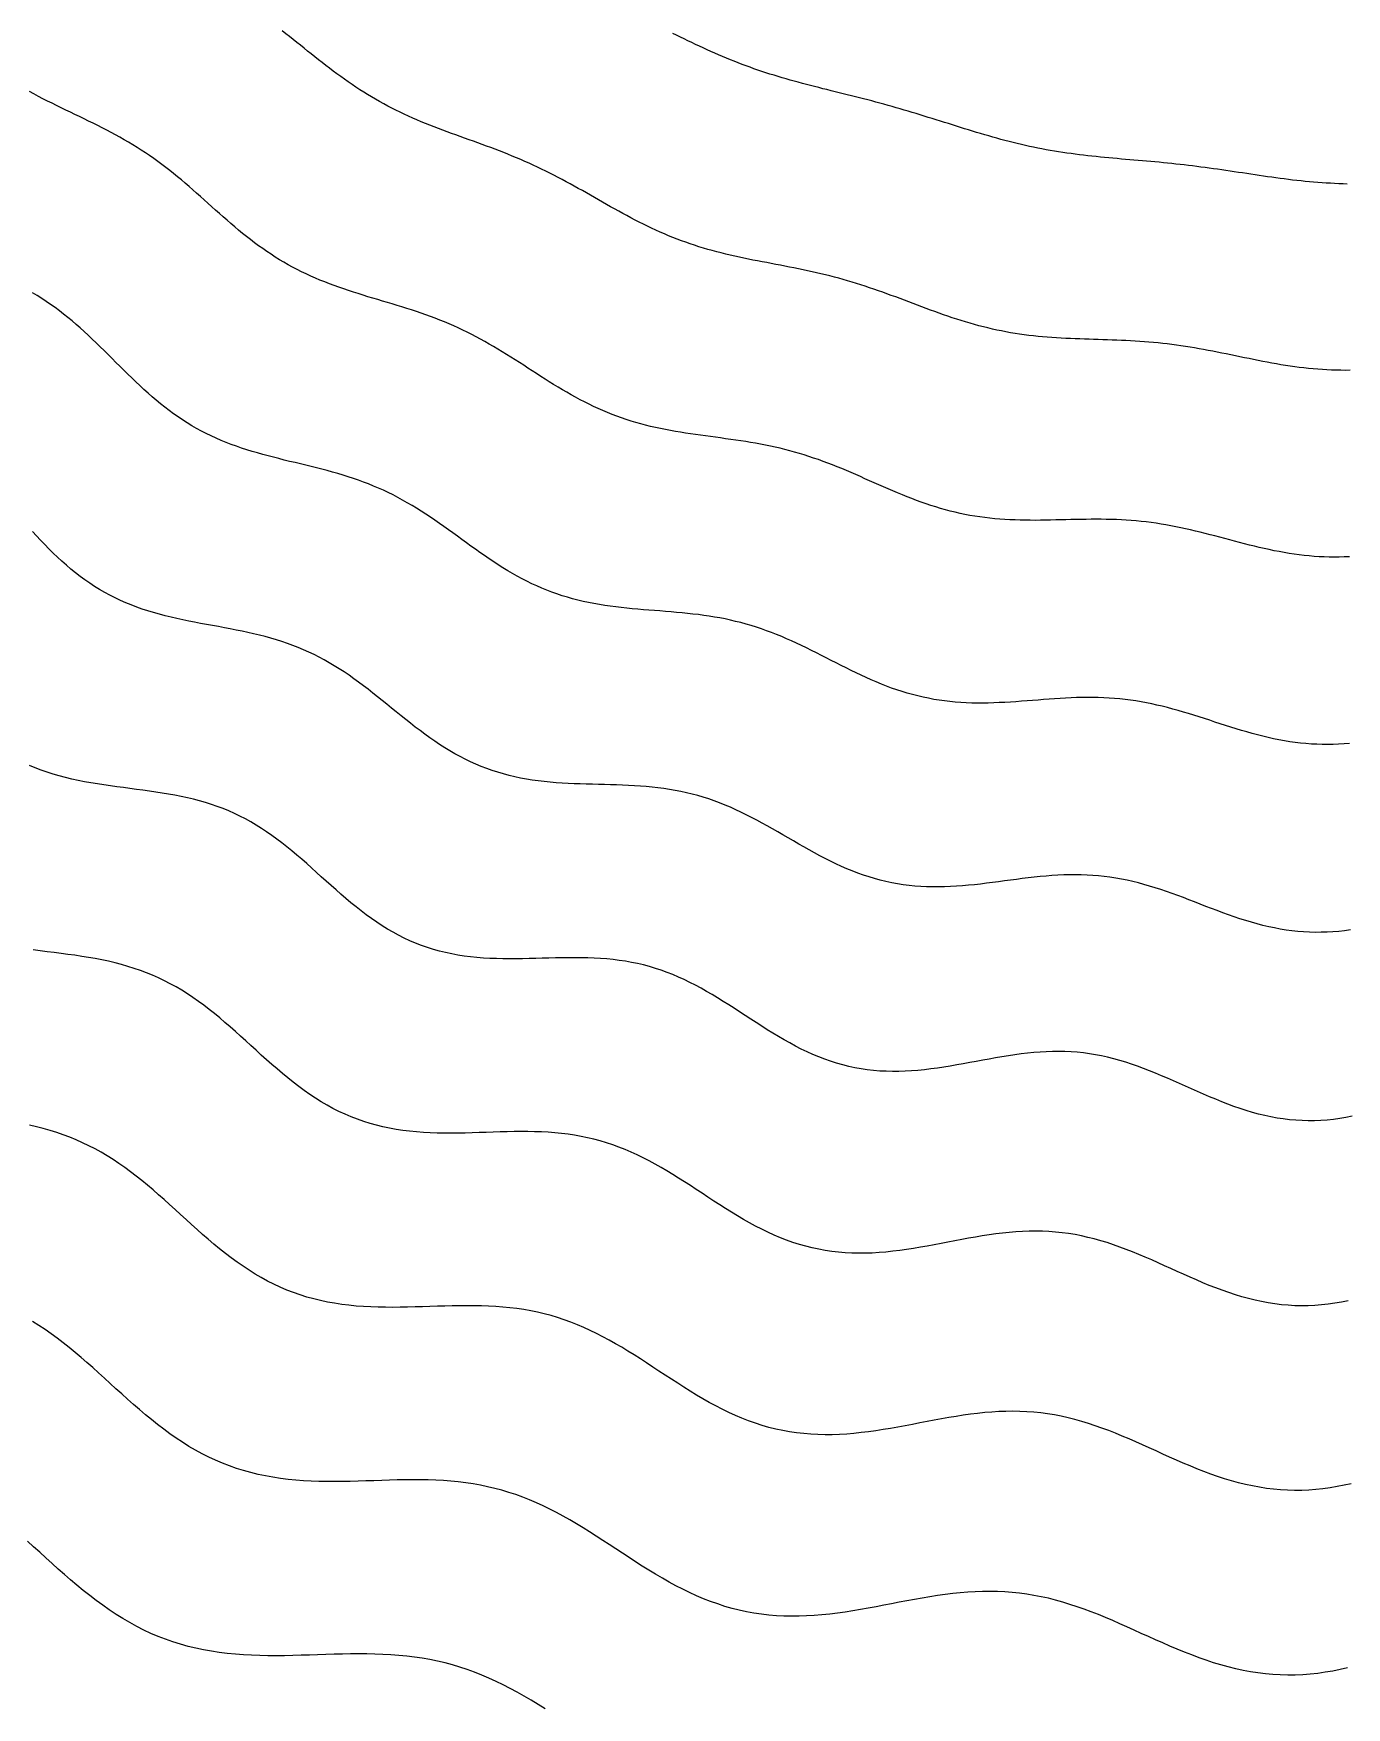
# Model space of a CAD drawing. Header units: millimetres. Extents: x -14.2 to 14.2, y -14.2 to 14.2.
# Drawn here: x -2.413 to -0.119, y -6.036 to -3.11 of the extents above; entities that cross this region are included whole.
import ezdxf

# ---------------------------------------------------------------- set-up
doc = ezdxf.new("R2010")
doc.units = ezdxf.units.MM
doc.layers.add('DOKU', color=8, linetype='Continuous')
doc.layers.add('KESIM', color=1, linetype='Continuous')

msp = doc.modelspace()

# ---------------------------------------------------------------- linework, layer by layer
at = {"layer": 'DOKU'}
for points in [[(-0.113, -3.699), (-0.1211, -3.6991), (-0.1292, -3.699), (-0.1372, -3.6989), (-0.1453, -3.6986), (-0.1534, -3.6982), (-0.1614, -3.6978), (-0.1695, -3.6972), (-0.1776, -3.6965), (-0.1856, -3.6957), (-0.1936, -3.6949), (-0.2017, -3.6939), (-0.2097, -3.6928), (-0.2177, -3.6917), (-0.2257, -3.6905), (-0.2337, -3.6892), (-0.2417, -3.6878), (-0.2497, -3.6864), (-0.2577, -3.6849), (-0.2656, -3.6834), (-0.2736, -3.6818), (-0.2816, -3.6802), (-0.2895, -3.6786), (-0.2975, -3.677), (-0.3054, -3.6753), (-0.3133, -3.6737), (-0.3213, -3.6721), (-0.3292, -3.6704), (-0.3371, -3.6688), (-0.345, -3.6672), (-0.353, -3.6657), (-0.3609, -3.6642), (-0.3688, -3.6627), (-0.3767, -3.6613), (-0.3847, -3.6599), (-0.3926, -3.6586), (-0.4005, -3.6574), (-0.4085, -3.6562), (-0.4164, -3.6551), (-0.4244, -3.654), (-0.4324, -3.653), (-0.4403, -3.6521), (-0.4483, -3.6513), (-0.4563, -3.6505), (-0.4643, -3.6498), (-0.4723, -3.6492), (-0.4803, -3.6486), (-0.4884, -3.6481), (-0.4964, -3.6476), (-0.5045, -3.6472), (-0.5125, -3.6468), (-0.5206, -3.6465), (-0.5287, -3.6461), (-0.5367, -3.6459), (-0.5448, -3.6456), (-0.5529, -3.6453), (-0.561, -3.6451), (-0.5691, -3.6448), (-0.5772, -3.6446), (-0.5854, -3.6443), (-0.5935, -3.644), (-0.6016, -3.6436), (-0.6097, -3.6433), (-0.6178, -3.6428), (-0.6259, -3.6423), (-0.634, -3.6418), (-0.642, -3.6412), (-0.6501, -3.6405), (-0.6582, -3.6397), (-0.6662, -3.6389), (-0.6743, -3.638), (-0.6823, -3.6369), (-0.6903, -3.6358), (-0.6983, -3.6346), (-0.7062, -3.6333), (-0.7142, -3.6319), (-0.7221, -3.6303), (-0.73, -3.6287), (-0.7379, -3.627), (-0.7458, -3.6251), (-0.7536, -3.6232), (-0.7615, -3.6212), (-0.7693, -3.6191), (-0.777, -3.6169), (-0.7848, -3.6146), (-0.7925, -3.6122), (-0.8003, -3.6097), (-0.808, -3.6072), (-0.8156, -3.6046), (-0.8233, -3.6019), (-0.831, -3.5992), (-0.8386, -3.5965), (-0.8462, -3.5937), (-0.8538, -3.5909), (-0.8614, -3.588), (-0.869, -3.5852), (-0.8766, -3.5823), (-0.8842, -3.5795), (-0.8917, -3.5766), (-0.8993, -3.5737), (-0.9069, -3.5709), (-0.9145, -3.5681), (-0.9221, -3.5653), (-0.9296, -3.5626), (-0.9372, -3.5599), (-0.9449, -3.5573), (-0.9525, -3.5547), (-0.9601, -3.5521), (-0.9678, -3.5497), (-0.9754, -3.5473), (-0.9831, -3.5449), (-0.9908, -3.5426), (-0.9985, -3.5404), (-1.0062, -3.5383), (-1.014, -3.5362), (-1.0218, -3.5342), (-1.0296, -3.5322), (-1.0374, -3.5304), (-1.0452, -3.5285), (-1.053, -3.5268), (-1.0609, -3.525), (-1.0688, -3.5234), (-1.0767, -3.5217), (-1.0846, -3.5201), (-1.0925, -3.5186), (-1.1005, -3.517), (-1.1084, -3.5155), (-1.1164, -3.514), (-1.1243, -3.5124), (-1.1323, -3.5109), (-1.1403, -3.5094), (-1.1482, -3.5079), (-1.1562, -3.5063), (-1.1642, -3.5047), (-1.1721, -3.503), (-1.18, -3.5013), (-1.188, -3.4996), (-1.1959, -3.4978), (-1.2037, -3.4959), (-1.2116, -3.494), (-1.2195, -3.492), (-1.2273, -3.4899), (-1.2351, -3.4877), (-1.2428, -3.4854), (-1.2506, -3.4831), (-1.2582, -3.4806), (-1.2659, -3.4781), (-1.2735, -3.4754), (-1.2811, -3.4727), (-1.2887, -3.4698), (-1.2962, -3.4669), (-1.3037, -3.4639), (-1.3111, -3.4607), (-1.3186, -3.4575), (-1.3259, -3.4542), (-1.3333, -3.4508), (-1.3406, -3.4473), (-1.3478, -3.4437), (-1.3551, -3.4401), (-1.3623, -3.4364), (-1.3695, -3.4326), (-1.3766, -3.4288), (-1.3838, -3.4249), (-1.3909, -3.421), (-1.398, -3.4171), (-1.405, -3.4131), (-1.4121, -3.4091), (-1.4192, -3.4051), (-1.4262, -3.4011), (-1.4332, -3.3971), (-1.4403, -3.3931), (-1.4473, -3.3891), (-1.4543, -3.3851), (-1.4614, -3.3811), (-1.4684, -3.3772), (-1.4755, -3.3733), (-1.4826, -3.3695), (-1.4897, -3.3657), (-1.4968, -3.3619), (-1.504, -3.3582), (-1.5111, -3.3546), (-1.5183, -3.351), (-1.5255, -3.3475), (-1.5328, -3.344), (-1.5401, -3.3406), (-1.5474, -3.3373), (-1.5547, -3.334), (-1.5621, -3.3308), (-1.5694, -3.3277), (-1.5769, -3.3246), (-1.5843, -3.3216), (-1.5918, -3.3186), (-1.5993, -3.3157), (-1.6068, -3.3128), (-1.6144, -3.3099), (-1.6219, -3.3071), (-1.6295, -3.3043), (-1.6371, -3.3016), (-1.6447, -3.2988), (-1.6523, -3.2961), (-1.66, -3.2933), (-1.6676, -3.2906), (-1.6752, -3.2878), (-1.6828, -3.285), (-1.6905, -3.2822), (-1.6981, -3.2794), (-1.7057, -3.2765), (-1.7132, -3.2736), (-1.7208, -3.2707), (-1.7283, -3.2677), (-1.7358, -3.2646), (-1.7433, -3.2614), (-1.7507, -3.2582), (-1.7581, -3.2549), (-1.7655, -3.2516), (-1.7728, -3.2481), (-1.78, -3.2446), (-1.7872, -3.2409), (-1.7944, -3.2372), (-1.8015, -3.2334), (-1.8086, -3.2295), (-1.8156, -3.2255), (-1.8226, -3.2214), (-1.8295, -3.2173), (-1.8364, -3.213), (-1.8432, -3.2087), (-1.85, -3.2042), (-1.8567, -3.1997), (-1.8633, -3.1951), (-1.87, -3.1905), (-1.8766, -3.1858), (-1.8831, -3.181), (-1.8896, -3.1761), (-1.8961, -3.1712), (-1.9025, -3.1663), (-1.9089, -3.1613), (-1.9153, -3.1563), (-1.9217, -3.1513), (-1.928, -3.1462), (-1.9344, -3.1412), (-1.9407, -3.1361), (-1.947, -3.131), (-1.9533, -3.126), (-1.9596, -3.1209), (-1.966, -3.1159), (-1.9723, -3.1109), (-1.9787, -3.1059)], [(-0.1178, -3.3735), (-0.1252, -3.3733), (-0.1325, -3.373), (-0.1399, -3.3727), (-0.1472, -3.3723), (-0.1546, -3.3719), (-0.1619, -3.3714), (-0.1693, -3.3708), (-0.1766, -3.3702), (-0.184, -3.3696), (-0.1913, -3.3689), (-0.1986, -3.3681), (-0.206, -3.3673), (-0.2133, -3.3665), (-0.2206, -3.3656), (-0.2279, -3.3647), (-0.2352, -3.3637), (-0.2425, -3.3627), (-0.2498, -3.3617), (-0.2571, -3.3607), (-0.2644, -3.3596), (-0.2717, -3.3585), (-0.279, -3.3575), (-0.2863, -3.3564), (-0.2935, -3.3553), (-0.3008, -3.3542), (-0.3081, -3.3531), (-0.3154, -3.352), (-0.3227, -3.3509), (-0.3299, -3.3498), (-0.3372, -3.3488), (-0.3445, -3.3477), (-0.3518, -3.3467), (-0.359, -3.3457), (-0.3663, -3.3447), (-0.3736, -3.3438), (-0.3809, -3.3428), (-0.3882, -3.3419), (-0.3954, -3.3411), (-0.4027, -3.3402), (-0.41, -3.3394), (-0.4173, -3.3386), (-0.4246, -3.3378), (-0.4319, -3.3371), (-0.4392, -3.3364), (-0.4466, -3.3356), (-0.4539, -3.335), (-0.4612, -3.3343), (-0.4685, -3.3336), (-0.4758, -3.333), (-0.4832, -3.3323), (-0.4905, -3.3317), (-0.4978, -3.3311), (-0.5052, -3.3305), (-0.5125, -3.3298), (-0.5198, -3.3292), (-0.5272, -3.3285), (-0.5345, -3.3278), (-0.5419, -3.3271), (-0.5492, -3.3264), (-0.5565, -3.3257), (-0.5639, -3.3249), (-0.5712, -3.3241), (-0.5785, -3.3232), (-0.5858, -3.3224), (-0.5931, -3.3214), (-0.6004, -3.3204), (-0.6077, -3.3194), (-0.615, -3.3183), (-0.6223, -3.3172), (-0.6296, -3.316), (-0.6368, -3.3148), (-0.6441, -3.3135), (-0.6513, -3.3122), (-0.6585, -3.3107), (-0.6658, -3.3093), (-0.673, -3.3078), (-0.6802, -3.3062), (-0.6873, -3.3045), (-0.6945, -3.3029), (-0.7017, -3.3011), (-0.7088, -3.2993), (-0.716, -3.2975), (-0.7231, -3.2956), (-0.7302, -3.2936), (-0.7373, -3.2917), (-0.7444, -3.2896), (-0.7514, -3.2876), (-0.7585, -3.2855), (-0.7656, -3.2834), (-0.7726, -3.2812), (-0.7797, -3.2791), (-0.7867, -3.2769), (-0.7937, -3.2747), (-0.8008, -3.2725), (-0.8078, -3.2703), (-0.8148, -3.268), (-0.8218, -3.2658), (-0.8288, -3.2636), (-0.8359, -3.2614), (-0.8429, -3.2592), (-0.8499, -3.257), (-0.8569, -3.2548), (-0.8639, -3.2526), (-0.871, -3.2505), (-0.878, -3.2484), (-0.885, -3.2462), (-0.8921, -3.2442), (-0.8991, -3.2421), (-0.9062, -3.2401), (-0.9132, -3.2381), (-0.9203, -3.2361), (-0.9274, -3.2341), (-0.9345, -3.2322), (-0.9415, -3.2303), (-0.9486, -3.2284), (-0.9558, -3.2266), (-0.9629, -3.2247), (-0.97, -3.2229), (-0.9771, -3.2211), (-0.9842, -3.2193), (-0.9914, -3.2175), (-0.9985, -3.2157), (-1.0057, -3.214), (-1.0128, -3.2122), (-1.0199, -3.2104), (-1.0271, -3.2086), (-1.0342, -3.2069), (-1.0414, -3.2051), (-1.0485, -3.2032), (-1.0557, -3.2014), (-1.0628, -3.1996), (-1.0699, -3.1977), (-1.077, -3.1958), (-1.0842, -3.1938), (-1.0913, -3.1918), (-1.0983, -3.1898), (-1.1054, -3.1877), (-1.1125, -3.1856), (-1.1195, -3.1835), (-1.1266, -3.1813), (-1.1336, -3.179), (-1.1406, -3.1767), (-1.1475, -3.1744), (-1.1545, -3.172), (-1.1614, -3.1695), (-1.1684, -3.167), (-1.1753, -3.1644), (-1.1821, -3.1618), (-1.189, -3.1591), (-1.1958, -3.1563), (-1.2026, -3.1535), (-1.2094, -3.1507), (-1.2162, -3.1478), (-1.223, -3.1449), (-1.2297, -3.1419), (-1.2364, -3.1389), (-1.2431, -3.1358), (-1.2498, -3.1327), (-1.2565, -3.1296), (-1.2631, -3.1264), (-1.2698, -3.1232), (-1.2764, -3.12), (-1.283, -3.1167), (-1.2896, -3.1135), (-1.2962, -3.1102)], [(-0.1142, -4.0249), (-0.123, -4.0252), (-0.1318, -4.0254), (-0.1406, -4.0255), (-0.1494, -4.0254), (-0.1581, -4.0251), (-0.1669, -4.0247), (-0.1757, -4.0241), (-0.1845, -4.0234), (-0.1932, -4.0225), (-0.202, -4.0214), (-0.2107, -4.0203), (-0.2194, -4.0189), (-0.2281, -4.0175), (-0.2368, -4.0159), (-0.2455, -4.0142), (-0.2542, -4.0124), (-0.2629, -4.0105), (-0.2715, -4.0085), (-0.2802, -4.0065), (-0.2888, -4.0043), (-0.2974, -4.0021), (-0.306, -3.9999), (-0.3146, -3.9976), (-0.3232, -3.9954), (-0.3318, -3.9931), (-0.3404, -3.9908), (-0.349, -3.9885), (-0.3575, -3.9863), (-0.3661, -3.9841), (-0.3747, -3.982), (-0.3832, -3.9799), (-0.3918, -3.9779), (-0.4004, -3.9759), (-0.4089, -3.9741), (-0.4175, -3.9723), (-0.4261, -3.9707), (-0.4347, -3.9691), (-0.4433, -3.9677), (-0.4519, -3.9664), (-0.4605, -3.9652), (-0.4692, -3.9641), (-0.4778, -3.9631), (-0.4865, -3.9623), (-0.4952, -3.9616), (-0.5039, -3.961), (-0.5126, -3.9604), (-0.5213, -3.96), (-0.5301, -3.9597), (-0.5389, -3.9595), (-0.5477, -3.9594), (-0.5565, -3.9594), (-0.5653, -3.9594), (-0.5741, -3.9595), (-0.5829, -3.9596), (-0.5918, -3.9598), (-0.6007, -3.96), (-0.6095, -3.9602), (-0.6184, -3.9604), (-0.6273, -3.9606), (-0.6362, -3.9608), (-0.6451, -3.961), (-0.654, -3.9611), (-0.6629, -3.9612), (-0.6718, -3.9611), (-0.6806, -3.9611), (-0.6895, -3.9609), (-0.6984, -3.9606), (-0.7072, -3.9602), (-0.716, -3.9597), (-0.7248, -3.9591), (-0.7336, -3.9584), (-0.7424, -3.9575), (-0.7512, -3.9565), (-0.7599, -3.9553), (-0.7686, -3.9539), (-0.7772, -3.9525), (-0.7859, -3.9508), (-0.7945, -3.949), (-0.803, -3.9471), (-0.8116, -3.945), (-0.8201, -3.9427), (-0.8286, -3.9403), (-0.837, -3.9378), (-0.8454, -3.9351), (-0.8538, -3.9323), (-0.8621, -3.9294), (-0.8705, -3.9264), (-0.8787, -3.9232), (-0.887, -3.92), (-0.8952, -3.9167), (-0.9035, -3.9133), (-0.9116, -3.9098), (-0.9198, -3.9063), (-0.928, -3.9028), (-0.9361, -3.8992), (-0.9442, -3.8956), (-0.9524, -3.892), (-0.9605, -3.8884), (-0.9686, -3.8848), (-0.9767, -3.8813), (-0.9848, -3.8778), (-0.993, -3.8743), (-1.0011, -3.8709), (-1.0092, -3.8676), (-1.0174, -3.8644), (-1.0256, -3.8612), (-1.0338, -3.8581), (-1.042, -3.8551), (-1.0503, -3.8523), (-1.0585, -3.8495), (-1.0668, -3.8469), (-1.0752, -3.8443), (-1.0835, -3.8419), (-1.0919, -3.8396), (-1.1004, -3.8374), (-1.1088, -3.8353), (-1.1173, -3.8334), (-1.1259, -3.8315), (-1.1344, -3.8297), (-1.143, -3.8281), (-1.1516, -3.8265), (-1.1603, -3.825), (-1.169, -3.8236), (-1.1777, -3.8222), (-1.1864, -3.8209), (-1.1952, -3.8197), (-1.204, -3.8185), (-1.2127, -3.8173), (-1.2215, -3.8161), (-1.2303, -3.8149), (-1.2392, -3.8137), (-1.248, -3.8125), (-1.2568, -3.8113), (-1.2656, -3.81), (-1.2744, -3.8087), (-1.2831, -3.8073), (-1.2919, -3.8058), (-1.3006, -3.8043), (-1.3093, -3.8026), (-1.318, -3.8008), (-1.3267, -3.799), (-1.3353, -3.797), (-1.3438, -3.7949), (-1.3524, -3.7926), (-1.3608, -3.7902), (-1.3693, -3.7877), (-1.3776, -3.785), (-1.386, -3.7822), (-1.3942, -3.7792), (-1.4025, -3.7761), (-1.4106, -3.7729), (-1.4187, -3.7695), (-1.4268, -3.7659), (-1.4348, -3.7622), (-1.4427, -3.7584), (-1.4506, -3.7544), (-1.4584, -3.7504), (-1.4662, -3.7462), (-1.474, -3.7419), (-1.4817, -3.7375), (-1.4893, -3.733), (-1.4969, -3.7284), (-1.5045, -3.7238), (-1.5121, -3.7191), (-1.5196, -3.7143), (-1.5271, -3.7096), (-1.5346, -3.7048), (-1.542, -3.6999), (-1.5495, -3.6951), (-1.5569, -3.6903), (-1.5644, -3.6855), (-1.5719, -3.6807), (-1.5793, -3.676), (-1.5868, -3.6713), (-1.5943, -3.6667), (-1.6018, -3.6621), (-1.6094, -3.6576), (-1.617, -3.6532), (-1.6246, -3.6489), (-1.6323, -3.6447), (-1.6399, -3.6406), (-1.6477, -3.6365), (-1.6555, -3.6326), (-1.6633, -3.6288), (-1.6712, -3.6251), (-1.6791, -3.6215), (-1.6871, -3.618), (-1.6951, -3.6146), (-1.7032, -3.6114), (-1.7114, -3.6082), (-1.7196, -3.6051), (-1.7278, -3.6021), (-1.7361, -3.5992), (-1.7444, -3.5964), (-1.7527, -3.5936), (-1.7611, -3.5909), (-1.7695, -3.5883), (-1.778, -3.5857), (-1.7865, -3.5831), (-1.795, -3.5806), (-1.8035, -3.578), (-1.812, -3.5755), (-1.8205, -3.5729), (-1.829, -3.5704), (-1.8375, -3.5678), (-1.846, -3.5651), (-1.8545, -3.5624), (-1.8629, -3.5597), (-1.8714, -3.5569), (-1.8797, -3.554), (-1.8881, -3.551), (-1.8964, -3.5479), (-1.9046, -3.5447), (-1.9128, -3.5414), (-1.9209, -3.5379), (-1.929, -3.5344), (-1.937, -3.5307), (-1.9449, -3.5269), (-1.9528, -3.5229), (-1.9606, -3.5188), (-1.9683, -3.5146), (-1.9759, -3.5102), (-1.9835, -3.5057), (-1.9909, -3.5011), (-1.9983, -3.4963), (-2.0056, -3.4915), (-2.0129, -3.4864), (-2.0201, -3.4813), (-2.0272, -3.476), (-2.0342, -3.4707), (-2.0412, -3.4652), (-2.0481, -3.4597), (-2.0549, -3.4541), (-2.0618, -3.4483), (-2.0685, -3.4426), (-2.0752, -3.4368), (-2.0819, -3.4309), (-2.0886, -3.425), (-2.0952, -3.4191), (-2.1018, -3.4132), (-2.1085, -3.4072), (-2.1151, -3.4013), (-2.1217, -3.3954), (-2.1283, -3.3895), (-2.1349, -3.3837), (-2.1416, -3.3779), (-2.1483, -3.3721), (-2.155, -3.3664), (-2.1618, -3.3608), (-2.1686, -3.3553), (-2.1754, -3.3498), (-2.1823, -3.3445), (-2.1893, -3.3392), (-2.1963, -3.334), (-2.2034, -3.3289), (-2.2105, -3.3239), (-2.2177, -3.319), (-2.225, -3.3143), (-2.2323, -3.3096), (-2.2397, -3.305), (-2.2472, -3.3005), (-2.2547, -3.2961), (-2.2623, -3.2917), (-2.27, -3.2875), (-2.2777, -3.2833), (-2.2855, -3.2792), (-2.2933, -3.2752), (-2.3012, -3.2712), (-2.3091, -3.2673), (-2.317, -3.2634), (-2.325, -3.2595), (-2.333, -3.2557), (-2.341, -3.2518), (-2.349, -3.248), (-2.357, -3.2442), (-2.365, -3.2403), (-2.373, -3.2364), (-2.381, -3.2325), (-2.3889, -3.2285), (-2.3969, -3.2244), (-2.4047, -3.2203), (-2.4126, -3.2161), (-2.4203, -3.2119)], [(-0.1139, -4.351), (-0.1235, -4.3517), (-0.133, -4.3523), (-0.1425, -4.3527), (-0.152, -4.3529), (-0.1615, -4.3528), (-0.171, -4.3526), (-0.1805, -4.3521), (-0.19, -4.3514), (-0.1995, -4.3505), (-0.2089, -4.3493), (-0.2184, -4.348), (-0.2278, -4.3465), (-0.2372, -4.3448), (-0.2466, -4.3429), (-0.256, -4.3408), (-0.2654, -4.3386), (-0.2747, -4.3362), (-0.284, -4.3337), (-0.2934, -4.331), (-0.3027, -4.3283), (-0.312, -4.3255), (-0.3212, -4.3226), (-0.3305, -4.3196), (-0.3397, -4.3167), (-0.349, -4.3136), (-0.3582, -4.3106), (-0.3674, -4.3077), (-0.3766, -4.3047), (-0.3858, -4.3018), (-0.395, -4.2989), (-0.4042, -4.2962), (-0.4134, -4.2935), (-0.4226, -4.2909), (-0.4318, -4.2885), (-0.441, -4.2861), (-0.4503, -4.284), (-0.4595, -4.2819), (-0.4687, -4.2801), (-0.478, -4.2783), (-0.4873, -4.2768), (-0.4966, -4.2754), (-0.5059, -4.2743), (-0.5152, -4.2732), (-0.5246, -4.2724), (-0.534, -4.2717), (-0.5434, -4.2712), (-0.5528, -4.2709), (-0.5622, -4.2707), (-0.5717, -4.2707), (-0.5812, -4.2708), (-0.5908, -4.271), (-0.6003, -4.2714), (-0.6099, -4.2718), (-0.6195, -4.2724), (-0.6291, -4.273), (-0.6387, -4.2737), (-0.6484, -4.2744), (-0.658, -4.2752), (-0.6677, -4.2759), (-0.6774, -4.2767), (-0.687, -4.2774), (-0.6967, -4.2781), (-0.7064, -4.2788), (-0.7161, -4.2794), (-0.7258, -4.2798), (-0.7355, -4.2802), (-0.7451, -4.2805), (-0.7548, -4.2806), (-0.7644, -4.2806), (-0.774, -4.2804), (-0.7836, -4.2801), (-0.7932, -4.2796), (-0.8027, -4.2788), (-0.8122, -4.2779), (-0.8217, -4.2768), (-0.8311, -4.2755), (-0.8405, -4.274), (-0.8498, -4.2722), (-0.8591, -4.2703), (-0.8684, -4.2681), (-0.8776, -4.2657), (-0.8867, -4.2631), (-0.8958, -4.2603), (-0.9049, -4.2573), (-0.914, -4.2542), (-0.9229, -4.2508), (-0.9319, -4.2473), (-0.9408, -4.2436), (-0.9497, -4.2398), (-0.9585, -4.2359), (-0.9673, -4.2318), (-0.976, -4.2277), (-0.9848, -4.2234), (-0.9935, -4.2191), (-1.0022, -4.2148), (-1.0108, -4.2104), (-1.0195, -4.206), (-1.0281, -4.2015), (-1.0367, -4.1971), (-1.0454, -4.1928), (-1.054, -4.1885), (-1.0627, -4.1842), (-1.0713, -4.18), (-1.08, -4.176), (-1.0887, -4.172), (-1.0974, -4.1681), (-1.1061, -4.1644), (-1.1149, -4.1608), (-1.1237, -4.1573), (-1.1325, -4.154), (-1.1414, -4.1509), (-1.1503, -4.1479), (-1.1593, -4.1451), (-1.1683, -4.1425), (-1.1774, -4.14), (-1.1865, -4.1377), (-1.1956, -4.1356), (-1.2048, -4.1336), (-1.2141, -4.1318), (-1.2234, -4.1302), (-1.2328, -4.1287), (-1.2422, -4.1273), (-1.2516, -4.126), (-1.2611, -4.1249), (-1.2706, -4.1238), (-1.2802, -4.1229), (-1.2898, -4.122), (-1.2994, -4.1211), (-1.309, -4.1204), (-1.3187, -4.1196), (-1.3284, -4.1188), (-1.338, -4.1181), (-1.3477, -4.1173), (-1.3574, -4.1165), (-1.3671, -4.1156), (-1.3767, -4.1146), (-1.3864, -4.1136), (-1.396, -4.1125), (-1.4056, -4.1112), (-1.4151, -4.1098), (-1.4246, -4.1083), (-1.4341, -4.1066), (-1.4435, -4.1048), (-1.4529, -4.1028), (-1.4622, -4.1006), (-1.4714, -4.0982), (-1.4806, -4.0956), (-1.4897, -4.0929), (-1.4987, -4.0899), (-1.5077, -4.0867), (-1.5165, -4.0833), (-1.5253, -4.0797), (-1.5341, -4.0759), (-1.5427, -4.0719), (-1.5513, -4.0677), (-1.5598, -4.0634), (-1.5682, -4.0588), (-1.5766, -4.0541), (-1.5848, -4.0492), (-1.5931, -4.0442), (-1.6012, -4.0391), (-1.6093, -4.0338), (-1.6174, -4.0284), (-1.6254, -4.0229), (-1.6333, -4.0174), (-1.6413, -4.0118), (-1.6491, -4.0061), (-1.657, -4.0004), (-1.6649, -3.9947), (-1.6727, -3.989), (-1.6806, -3.9833), (-1.6884, -3.9776), (-1.6963, -3.972), (-1.7041, -3.9665), (-1.712, -3.961), (-1.7199, -3.9556), (-1.7279, -3.9503), (-1.7359, -3.9451), (-1.7439, -3.9401), (-1.752, -3.9351), (-1.7602, -3.9304), (-1.7684, -3.9257), (-1.7767, -3.9212), (-1.785, -3.9169), (-1.7935, -3.9127), (-1.8019, -3.9087), (-1.8105, -3.9049), (-1.8192, -3.9012), (-1.8279, -3.8976), (-1.8367, -3.8943), (-1.8455, -3.891), (-1.8545, -3.8879), (-1.8635, -3.885), (-1.8725, -3.8821), (-1.8817, -3.8794), (-1.8908, -3.8768), (-1.9001, -3.8743), (-1.9094, -3.8718), (-1.9187, -3.8695), (-1.9281, -3.8671), (-1.9375, -3.8648), (-1.9469, -3.8626), (-1.9563, -3.8603), (-1.9658, -3.8581), (-1.9752, -3.8558), (-1.9847, -3.8534), (-1.9941, -3.8511), (-2.0035, -3.8486), (-2.0128, -3.8461), (-2.0221, -3.8435), (-2.0314, -3.8407), (-2.0406, -3.8379), (-2.0498, -3.8349), (-2.0589, -3.8317), (-2.0679, -3.8285), (-2.0768, -3.825), (-2.0856, -3.8214), (-2.0944, -3.8176), (-2.103, -3.8136), (-2.1116, -3.8094), (-2.12, -3.8051), (-2.1284, -3.8005), (-2.1366, -3.7958), (-2.1448, -3.7909), (-2.1528, -3.7857), (-2.1607, -3.7804), (-2.1685, -3.775), (-2.1762, -3.7693), (-2.1838, -3.7635), (-2.1913, -3.7576), (-2.1988, -3.7514), (-2.2061, -3.7452), (-2.2133, -3.7388), (-2.2205, -3.7324), (-2.2276, -3.7258), (-2.2347, -3.7191), (-2.2417, -3.7124), (-2.2486, -3.7056), (-2.2555, -3.6988), (-2.2624, -3.6919), (-2.2693, -3.6851), (-2.2761, -3.6782), (-2.283, -3.6713), (-2.2899, -3.6645), (-2.2967, -3.6578), (-2.3036, -3.651), (-2.3106, -3.6444), (-2.3176, -3.6378), (-2.3246, -3.6314), (-2.3317, -3.625), (-2.3388, -3.6188), (-2.3461, -3.6126), (-2.3534, -3.6066), (-2.3608, -3.6008), (-2.3682, -3.595), (-2.3758, -3.5894), (-2.3835, -3.584), (-2.3912, -3.5787), (-2.3991, -3.5736), (-2.407, -3.5686), (-2.4151, -3.5637)], [(-0.1123, -4.6769), (-0.1225, -4.6783), (-0.1328, -4.6794), (-0.143, -4.6803), (-0.1532, -4.6808), (-0.1635, -4.6811), (-0.1737, -4.6812), (-0.1839, -4.6809), (-0.1941, -4.6804), (-0.2043, -4.6795), (-0.2145, -4.6784), (-0.2247, -4.6771), (-0.2348, -4.6754), (-0.2449, -4.6735), (-0.255, -4.6713), (-0.2651, -4.6689), (-0.2752, -4.6663), (-0.2852, -4.6635), (-0.2953, -4.6605), (-0.3053, -4.6573), (-0.3152, -4.6539), (-0.3252, -4.6505), (-0.3351, -4.6469), (-0.345, -4.6432), (-0.355, -4.6395), (-0.3648, -4.6357), (-0.3747, -4.6319), (-0.3846, -4.6281), (-0.3944, -4.6243), (-0.4042, -4.6205), (-0.4141, -4.6169), (-0.4239, -4.6133), (-0.4337, -4.6098), (-0.4436, -4.6065), (-0.4534, -4.6033), (-0.4632, -4.6003), (-0.4731, -4.5974), (-0.4829, -4.5948), (-0.4928, -4.5923), (-0.5027, -4.5901), (-0.5126, -4.5881), (-0.5225, -4.5863), (-0.5325, -4.5848), (-0.5425, -4.5835), (-0.5525, -4.5824), (-0.5625, -4.5816), (-0.5726, -4.581), (-0.5827, -4.5806), (-0.5929, -4.5805), (-0.603, -4.5806), (-0.6133, -4.5809), (-0.6235, -4.5813), (-0.6338, -4.582), (-0.6441, -4.5828), (-0.6544, -4.5837), (-0.6648, -4.5848), (-0.6752, -4.586), (-0.6856, -4.5872), (-0.696, -4.5886), (-0.7065, -4.59), (-0.7169, -4.5914), (-0.7274, -4.5928), (-0.7379, -4.5941), (-0.7484, -4.5955), (-0.7589, -4.5967), (-0.7694, -4.5979), (-0.7799, -4.5989), (-0.7904, -4.5998), (-0.8009, -4.6006), (-0.8113, -4.6012), (-0.8217, -4.6016), (-0.8321, -4.6018), (-0.8425, -4.6018), (-0.8528, -4.6015), (-0.8631, -4.601), (-0.8734, -4.6003), (-0.8836, -4.5992), (-0.8937, -4.5979), (-0.9039, -4.5964), (-0.9139, -4.5945), (-0.9239, -4.5924), (-0.9338, -4.59), (-0.9437, -4.5873), (-0.9535, -4.5843), (-0.9633, -4.5811), (-0.973, -4.5776), (-0.9827, -4.5739), (-0.9922, -4.57), (-1.0018, -4.5658), (-1.0112, -4.5614), (-1.0207, -4.5569), (-1.0301, -4.5522), (-1.0394, -4.5473), (-1.0487, -4.5423), (-1.0579, -4.5372), (-1.0672, -4.532), (-1.0764, -4.5268), (-1.0855, -4.5215), (-1.0947, -4.5162), (-1.1038, -4.5109), (-1.1129, -4.5056), (-1.1221, -4.5004), (-1.1312, -4.4953), (-1.1404, -4.4902), (-1.1495, -4.4852), (-1.1587, -4.4804), (-1.1679, -4.4757), (-1.1772, -4.4712), (-1.1864, -4.4668), (-1.1958, -4.4627), (-1.2051, -4.4587), (-1.2146, -4.455), (-1.224, -4.4514), (-1.2336, -4.4481), (-1.2432, -4.445), (-1.2528, -4.4422), (-1.2626, -4.4396), (-1.2723, -4.4372), (-1.2822, -4.435), (-1.2921, -4.4331), (-1.3021, -4.4314), (-1.3122, -4.4298), (-1.3223, -4.4285), (-1.3325, -4.4274), (-1.3427, -4.4264), (-1.353, -4.4256), (-1.3634, -4.4249), (-1.3738, -4.4244), (-1.3842, -4.4239), (-1.3947, -4.4235), (-1.4052, -4.4232), (-1.4158, -4.4229), (-1.4264, -4.4227), (-1.4369, -4.4224), (-1.4475, -4.4221), (-1.4581, -4.4218), (-1.4687, -4.4214), (-1.4792, -4.4209), (-1.4897, -4.4203), (-1.5002, -4.4196), (-1.5107, -4.4187), (-1.5211, -4.4176), (-1.5315, -4.4164), (-1.5418, -4.415), (-1.552, -4.4133), (-1.5622, -4.4115), (-1.5723, -4.4094), (-1.5823, -4.407), (-1.5922, -4.4044), (-1.602, -4.4015), (-1.6118, -4.3984), (-1.6214, -4.395), (-1.6309, -4.3913), (-1.6404, -4.3874), (-1.6497, -4.3832), (-1.6589, -4.3787), (-1.6681, -4.374), (-1.6771, -4.3691), (-1.6861, -4.3639), (-1.6949, -4.3585), (-1.7037, -4.3529), (-1.7124, -4.3471), (-1.721, -4.3411), (-1.7295, -4.335), (-1.7379, -4.3287), (-1.7463, -4.3224), (-1.7547, -4.3159), (-1.763, -4.3093), (-1.7712, -4.3027), (-1.7795, -4.296), (-1.7877, -4.2894), (-1.7959, -4.2827), (-1.8041, -4.2761), (-1.8123, -4.2695), (-1.8205, -4.263), (-1.8287, -4.2565), (-1.837, -4.2502), (-1.8453, -4.244), (-1.8537, -4.2379), (-1.8621, -4.232), (-1.8706, -4.2262), (-1.8792, -4.2207), (-1.8878, -4.2153), (-1.8965, -4.2101), (-1.9053, -4.2051), (-1.9142, -4.2004), (-1.9232, -4.1958), (-1.9323, -4.1915), (-1.9415, -4.1874), (-1.9508, -4.1835), (-1.9602, -4.1798), (-1.9697, -4.1764), (-1.9793, -4.1731), (-1.989, -4.17), (-1.9988, -4.1671), (-2.0087, -4.1644), (-2.0186, -4.1619), (-2.0287, -4.1594), (-2.0388, -4.1572), (-2.049, -4.155), (-2.0593, -4.1529), (-2.0696, -4.1509), (-2.0799, -4.1489), (-2.0903, -4.147), (-2.1007, -4.1451), (-2.1111, -4.1432), (-2.1215, -4.1412), (-2.1319, -4.1393), (-2.1422, -4.1372), (-2.1526, -4.1351), (-2.1629, -4.1328), (-2.1731, -4.1305), (-2.1833, -4.128), (-2.1935, -4.1253), (-2.2035, -4.1225), (-2.2135, -4.1194), (-2.2233, -4.1162), (-2.2331, -4.1128), (-2.2427, -4.1091), (-2.2522, -4.1052), (-2.2616, -4.1011), (-2.2708, -4.0967), (-2.28, -4.0921), (-2.289, -4.0872), (-2.2978, -4.0821), (-2.3065, -4.0767), (-2.3151, -4.0711), (-2.3235, -4.0653), (-2.3318, -4.0592), (-2.34, -4.0529), (-2.348, -4.0464), (-2.3559, -4.0397), (-2.3637, -4.0328), (-2.3713, -4.0257), (-2.3789, -4.0185), (-2.3863, -4.0111), (-2.3937, -4.0036), (-2.401, -3.9959), (-2.4082, -3.9882), (-2.4154, -3.9805)], [(-0.1092, -5.0026), (-0.1201, -5.0046), (-0.1311, -5.0064), (-0.1421, -5.0079), (-0.153, -5.0091), (-0.164, -5.0099), (-0.175, -5.0103), (-0.1859, -5.0104), (-0.1969, -5.0102), (-0.2078, -5.0096), (-0.2187, -5.0086), (-0.2296, -5.0073), (-0.2404, -5.0056), (-0.2513, -5.0036), (-0.2621, -5.0013), (-0.2729, -4.9986), (-0.2837, -4.9957), (-0.2944, -4.9925), (-0.3051, -4.989), (-0.3158, -4.9853), (-0.3265, -4.9813), (-0.3371, -4.9772), (-0.3477, -4.9729), (-0.3583, -4.9685), (-0.3689, -4.964), (-0.3794, -4.9593), (-0.3899, -4.9547), (-0.4004, -4.95), (-0.4109, -4.9453), (-0.4214, -4.9407), (-0.4319, -4.9361), (-0.4423, -4.9316), (-0.4527, -4.9272), (-0.4632, -4.923), (-0.4736, -4.9189), (-0.4841, -4.9151), (-0.4946, -4.9114), (-0.505, -4.908), (-0.5155, -4.9048), (-0.526, -4.9019), (-0.5366, -4.8993), (-0.5471, -4.897), (-0.5577, -4.8949), (-0.5683, -4.8932), (-0.579, -4.8918), (-0.5897, -4.8907), (-0.6004, -4.8899), (-0.6112, -4.8894), (-0.622, -4.8892), (-0.6328, -4.8893), (-0.6437, -4.8897), (-0.6547, -4.8903), (-0.6657, -4.8912), (-0.6767, -4.8923), (-0.6877, -4.8936), (-0.6989, -4.8951), (-0.71, -4.8968), (-0.7212, -4.8986), (-0.7324, -4.9005), (-0.7436, -4.9025), (-0.7549, -4.9046), (-0.7662, -4.9067), (-0.7775, -4.9088), (-0.7888, -4.9109), (-0.8001, -4.9129), (-0.8114, -4.9149), (-0.8228, -4.9167), (-0.8341, -4.9184), (-0.8454, -4.9199), (-0.8567, -4.9213), (-0.8679, -4.9224), (-0.8792, -4.9233), (-0.8904, -4.9239), (-0.9015, -4.9242), (-0.9127, -4.9243), (-0.9237, -4.924), (-0.9347, -4.9235), (-0.9457, -4.9225), (-0.9566, -4.9213), (-0.9674, -4.9197), (-0.9782, -4.9177), (-0.9889, -4.9154), (-0.9995, -4.9127), (-1.0101, -4.9097), (-1.0205, -4.9064), (-1.0309, -4.9027), (-1.0413, -4.8987), (-1.0515, -4.8944), (-1.0617, -4.8898), (-1.0718, -4.885), (-1.0818, -4.8798), (-1.0918, -4.8745), (-1.1017, -4.8689), (-1.1116, -4.8632), (-1.1214, -4.8573), (-1.1312, -4.8513), (-1.1409, -4.8451), (-1.1506, -4.8389), (-1.1602, -4.8327), (-1.1699, -4.8264), (-1.1795, -4.8201), (-1.1891, -4.8139), (-1.1987, -4.8077), (-1.2083, -4.8017), (-1.218, -4.7957), (-1.2276, -4.7899), (-1.2373, -4.7843), (-1.247, -4.7788), (-1.2568, -4.7736), (-1.2666, -4.7686), (-1.2765, -4.7638), (-1.2864, -4.7593), (-1.2964, -4.755), (-1.3064, -4.7511), (-1.3166, -4.7474), (-1.3268, -4.7441), (-1.3371, -4.741), (-1.3475, -4.7382), (-1.358, -4.7358), (-1.3685, -4.7336), (-1.3792, -4.7317), (-1.3899, -4.7301), (-1.4007, -4.7287), (-1.4116, -4.7277), (-1.4226, -4.7268), (-1.4337, -4.7262), (-1.4448, -4.7258), (-1.456, -4.7255), (-1.4673, -4.7254), (-1.4786, -4.7255), (-1.49, -4.7256), (-1.5014, -4.7258), (-1.5128, -4.7261), (-1.5243, -4.7264), (-1.5358, -4.7268), (-1.5473, -4.727), (-1.5588, -4.7273), (-1.5703, -4.7274), (-1.5818, -4.7275), (-1.5932, -4.7274), (-1.6046, -4.7271), (-1.616, -4.7267), (-1.6273, -4.726), (-1.6385, -4.7251), (-1.6497, -4.724), (-1.6608, -4.7226), (-1.6718, -4.7209), (-1.6826, -4.7189), (-1.6934, -4.7166), (-1.7041, -4.714), (-1.7147, -4.711), (-1.7251, -4.7078), (-1.7355, -4.7041), (-1.7457, -4.7002), (-1.7557, -4.6959), (-1.7657, -4.6913), (-1.7755, -4.6863), (-1.7852, -4.6811), (-1.7948, -4.6755), (-1.8042, -4.6697), (-1.8135, -4.6635), (-1.8228, -4.6571), (-1.8319, -4.6505), (-1.8409, -4.6437), (-1.8498, -4.6366), (-1.8587, -4.6294), (-1.8674, -4.6221), (-1.8761, -4.6146), (-1.8848, -4.607), (-1.8934, -4.5994), (-1.9019, -4.5917), (-1.9105, -4.584), (-1.919, -4.5763), (-1.9275, -4.5686), (-1.936, -4.561), (-1.9446, -4.5535), (-1.9532, -4.5462), (-1.9618, -4.5389), (-1.9705, -4.5318), (-1.9792, -4.5249), (-1.9881, -4.5182), (-1.997, -4.5117), (-2.006, -4.5055), (-2.0151, -4.4995), (-2.0243, -4.4937), (-2.0336, -4.4882), (-2.043, -4.483), (-2.0526, -4.4781), (-2.0623, -4.4735), (-2.0721, -4.4691), (-2.0821, -4.465), (-2.0922, -4.4612), (-2.1024, -4.4577), (-2.1127, -4.4544), (-2.1232, -4.4514), (-2.1338, -4.4486), (-2.1445, -4.4461), (-2.1554, -4.4437), (-2.1663, -4.4416), (-2.1773, -4.4396), (-2.1884, -4.4377), (-2.1996, -4.436), (-2.2109, -4.4343), (-2.2222, -4.4328), (-2.2335, -4.4313), (-2.2449, -4.4298), (-2.2563, -4.4283), (-2.2677, -4.4268), (-2.2791, -4.4252), (-2.2905, -4.4236), (-2.3018, -4.4218), (-2.3131, -4.4199), (-2.3244, -4.4179), (-2.3355, -4.4157), (-2.3466, -4.4133), (-2.3575, -4.4106), (-2.3684, -4.4078), (-2.3791, -4.4046), (-2.3897, -4.4013), (-2.4001, -4.3976), (-2.4104, -4.3936), (-2.4206, -4.3894)], [(-0.1162, -5.3252), (-0.1279, -5.3275), (-0.1396, -5.3294), (-0.1512, -5.331), (-0.1629, -5.3323), (-0.1746, -5.3331), (-0.1863, -5.3336), (-0.1979, -5.3338), (-0.2096, -5.3335), (-0.2212, -5.3328), (-0.2328, -5.3318), (-0.2444, -5.3304), (-0.256, -5.3286), (-0.2675, -5.3264), (-0.279, -5.3239), (-0.2905, -5.3211), (-0.302, -5.3179), (-0.3134, -5.3144), (-0.3248, -5.3107), (-0.3362, -5.3067), (-0.3475, -5.3024), (-0.3589, -5.298), (-0.3701, -5.2934), (-0.3814, -5.2886), (-0.3926, -5.2837), (-0.4039, -5.2787), (-0.415, -5.2737), (-0.4262, -5.2686), (-0.4374, -5.2636), (-0.4485, -5.2586), (-0.4596, -5.2536), (-0.4708, -5.2488), (-0.4819, -5.2441), (-0.493, -5.2396), (-0.5041, -5.2352), (-0.5152, -5.231), (-0.5263, -5.2271), (-0.5375, -5.2234), (-0.5486, -5.22), (-0.5598, -5.2169), (-0.571, -5.2141), (-0.5823, -5.2116), (-0.5935, -5.2094), (-0.6048, -5.2076), (-0.6162, -5.2061), (-0.6276, -5.2049), (-0.639, -5.204), (-0.6504, -5.2035), (-0.6619, -5.2033), (-0.6735, -5.2034), (-0.6851, -5.2039), (-0.6967, -5.2046), (-0.7084, -5.2055), (-0.7202, -5.2068), (-0.732, -5.2082), (-0.7438, -5.2099), (-0.7557, -5.2117), (-0.7676, -5.2137), (-0.7795, -5.2158), (-0.7915, -5.218), (-0.8035, -5.2203), (-0.8155, -5.2226), (-0.8275, -5.2249), (-0.8396, -5.2272), (-0.8517, -5.2294), (-0.8637, -5.2315), (-0.8758, -5.2335), (-0.8878, -5.2354), (-0.8999, -5.2371), (-0.9119, -5.2385), (-0.9239, -5.2398), (-0.9359, -5.2408), (-0.9478, -5.2415), (-0.9597, -5.2419), (-0.9715, -5.242), (-0.9833, -5.2417), (-0.9951, -5.2411), (-1.0067, -5.2402), (-1.0183, -5.2388), (-1.0299, -5.2371), (-1.0413, -5.235), (-1.0527, -5.2326), (-1.064, -5.2297), (-1.0752, -5.2265), (-1.0864, -5.223), (-1.0974, -5.219), (-1.1084, -5.2147), (-1.1193, -5.2101), (-1.1302, -5.2052), (-1.1409, -5.2), (-1.1516, -5.1945), (-1.1622, -5.1887), (-1.1727, -5.1828), (-1.1832, -5.1766), (-1.1937, -5.1703), (-1.204, -5.1638), (-1.2144, -5.1572), (-1.2247, -5.1506), (-1.2349, -5.1438), (-1.2452, -5.1371), (-1.2554, -5.1304), (-1.2656, -5.1237), (-1.2758, -5.1171), (-1.2861, -5.1105), (-1.2963, -5.1042), (-1.3066, -5.0979), (-1.3168, -5.0919), (-1.3272, -5.086), (-1.3376, -5.0804), (-1.348, -5.075), (-1.3585, -5.0699), (-1.369, -5.0651), (-1.3797, -5.0606), (-1.3904, -5.0563), (-1.4012, -5.0524), (-1.412, -5.0488), (-1.423, -5.0456), (-1.4341, -5.0426), (-1.4452, -5.04), (-1.4564, -5.0377), (-1.4678, -5.0357), (-1.4792, -5.034), (-1.4907, -5.0326), (-1.5023, -5.0315), (-1.514, -5.0306), (-1.5258, -5.03), (-1.5377, -5.0296), (-1.5496, -5.0294), (-1.5616, -5.0293), (-1.5737, -5.0294), (-1.5858, -5.0296), (-1.598, -5.0299), (-1.6102, -5.0303), (-1.6224, -5.0307), (-1.6347, -5.0311), (-1.647, -5.0315), (-1.6592, -5.0318), (-1.6715, -5.032), (-1.6837, -5.0321), (-1.6959, -5.032), (-1.7081, -5.0318), (-1.7202, -5.0314), (-1.7322, -5.0307), (-1.7442, -5.0298), (-1.7561, -5.0287), (-1.7679, -5.0272), (-1.7796, -5.0254), (-1.7912, -5.0234), (-1.8027, -5.0209), (-1.8141, -5.0182), (-1.8253, -5.015), (-1.8364, -5.0115), (-1.8474, -5.0077), (-1.8583, -5.0035), (-1.869, -4.9989), (-1.8796, -4.994), (-1.8901, -4.9887), (-1.9004, -4.9831), (-1.9105, -4.9771), (-1.9206, -4.9709), (-1.9305, -4.9643), (-1.9403, -4.9575), (-1.95, -4.9504), (-1.9596, -4.9431), (-1.9691, -4.9355), (-1.9785, -4.9278), (-1.9878, -4.9199), (-1.997, -4.9119), (-2.0062, -4.9038), (-2.0153, -4.8956), (-2.0244, -4.8873), (-2.0335, -4.8791), (-2.0425, -4.8708), (-2.0515, -4.8626), (-2.0606, -4.8545), (-2.0697, -4.8464), (-2.0788, -4.8385), (-2.088, -4.8308), (-2.0972, -4.8232), (-2.1065, -4.8158), (-2.1158, -4.8086), (-2.1253, -4.8017), (-2.1349, -4.795), (-2.1445, -4.7886), (-2.1543, -4.7824), (-2.1642, -4.7766), (-2.1743, -4.771), (-2.1845, -4.7658), (-2.1948, -4.7608), (-2.2052, -4.7562), (-2.2158, -4.7519), (-2.2266, -4.7478), (-2.2375, -4.7441), (-2.2485, -4.7406), (-2.2597, -4.7375), (-2.2709, -4.7345), (-2.2824, -4.7318), (-2.2939, -4.7294), (-2.3056, -4.7271), (-2.3173, -4.725), (-2.3292, -4.7231), (-2.3411, -4.7213), (-2.3531, -4.7196), (-2.3652, -4.718), (-2.3773, -4.7165), (-2.3894, -4.715), (-2.4016, -4.7134), (-2.4138, -4.7119)], [(-0.1108, -5.6446), (-0.1232, -5.6473), (-0.1356, -5.6497), (-0.148, -5.6518), (-0.1604, -5.6535), (-0.1728, -5.6548), (-0.1851, -5.6557), (-0.1975, -5.6563), (-0.2099, -5.6564), (-0.2222, -5.6561), (-0.2346, -5.6554), (-0.2469, -5.6543), (-0.2592, -5.6528), (-0.2714, -5.6509), (-0.2837, -5.6486), (-0.2959, -5.646), (-0.3081, -5.643), (-0.3202, -5.6396), (-0.3324, -5.6359), (-0.3445, -5.6319), (-0.3565, -5.6277), (-0.3686, -5.6232), (-0.3806, -5.6185), (-0.3925, -5.6136), (-0.4045, -5.6085), (-0.4164, -5.6033), (-0.4283, -5.598), (-0.4402, -5.5927), (-0.452, -5.5873), (-0.4638, -5.582), (-0.4756, -5.5767), (-0.4874, -5.5714), (-0.4992, -5.5663), (-0.511, -5.5613), (-0.5228, -5.5565), (-0.5346, -5.5519), (-0.5464, -5.5475), (-0.5582, -5.5433), (-0.57, -5.5394), (-0.5818, -5.5358), (-0.5937, -5.5325), (-0.6056, -5.5295), (-0.6175, -5.5268), (-0.6294, -5.5245), (-0.6414, -5.5226), (-0.6535, -5.521), (-0.6655, -5.5197), (-0.6776, -5.5188), (-0.6898, -5.5183), (-0.702, -5.5181), (-0.7142, -5.5182), (-0.7265, -5.5187), (-0.7389, -5.5194), (-0.7513, -5.5204), (-0.7637, -5.5217), (-0.7762, -5.5233), (-0.7888, -5.525), (-0.8014, -5.527), (-0.814, -5.5291), (-0.8267, -5.5313), (-0.8394, -5.5336), (-0.8521, -5.536), (-0.8648, -5.5385), (-0.8776, -5.5409), (-0.8904, -5.5433), (-0.9032, -5.5457), (-0.916, -5.548), (-0.9288, -5.5501), (-0.9416, -5.5521), (-0.9543, -5.5538), (-0.9671, -5.5554), (-0.9798, -5.5567), (-0.9925, -5.5578), (-1.0051, -5.5585), (-1.0178, -5.559), (-1.0303, -5.5591), (-1.0428, -5.5588), (-1.0552, -5.5582), (-1.0676, -5.5571), (-1.0799, -5.5557), (-1.0922, -5.5539), (-1.1043, -5.5517), (-1.1164, -5.5491), (-1.1284, -5.5461), (-1.1403, -5.5427), (-1.1521, -5.5389), (-1.1638, -5.5347), (-1.1755, -5.5302), (-1.187, -5.5253), (-1.1985, -5.5201), (-1.2099, -5.5145), (-1.2213, -5.5087), (-1.2325, -5.5026), (-1.2437, -5.4963), (-1.2548, -5.4898), (-1.2659, -5.483), (-1.2769, -5.4762), (-1.2878, -5.4692), (-1.2987, -5.4621), (-1.3096, -5.455), (-1.3205, -5.4478), (-1.3313, -5.4407), (-1.3422, -5.4336), (-1.353, -5.4266), (-1.3638, -5.4197), (-1.3747, -5.4129), (-1.3856, -5.4063), (-1.3965, -5.3999), (-1.4075, -5.3937), (-1.4185, -5.3877), (-1.4295, -5.382), (-1.4407, -5.3766), (-1.4519, -5.3715), (-1.4631, -5.3667), (-1.4745, -5.3622), (-1.4859, -5.3581), (-1.4975, -5.3542), (-1.5091, -5.3508), (-1.5208, -5.3477), (-1.5326, -5.3449), (-1.5445, -5.3424), (-1.5566, -5.3403), (-1.5687, -5.3385), (-1.5809, -5.3371), (-1.5932, -5.3359), (-1.6056, -5.3349), (-1.6181, -5.3343), (-1.6307, -5.3338), (-1.6434, -5.3336), (-1.6561, -5.3336), (-1.6689, -5.3337), (-1.6818, -5.3339), (-1.6947, -5.3342), (-1.7076, -5.3346), (-1.7206, -5.335), (-1.7336, -5.3354), (-1.7466, -5.3358), (-1.7596, -5.3361), (-1.7726, -5.3364), (-1.7856, -5.3365), (-1.7985, -5.3364), (-1.8114, -5.3362), (-1.8242, -5.3357), (-1.837, -5.335), (-1.8497, -5.3341), (-1.8623, -5.3329), (-1.8748, -5.3313), (-1.8873, -5.3294), (-1.8996, -5.3272), (-1.9117, -5.3247), (-1.9238, -5.3217), (-1.9357, -5.3184), (-1.9475, -5.3147), (-1.9592, -5.3106), (-1.9707, -5.3062), (-1.9821, -5.3013), (-1.9933, -5.2961), (-2.0044, -5.2905), (-2.0153, -5.2845), (-2.0261, -5.2782), (-2.0368, -5.2716), (-2.0473, -5.2646), (-2.0577, -5.2574), (-2.068, -5.2498), (-2.0781, -5.2421), (-2.0882, -5.2341), (-2.0981, -5.2259), (-2.108, -5.2175), (-2.1178, -5.209), (-2.1275, -5.2004), (-2.1372, -5.1917), (-2.1469, -5.183), (-2.1565, -5.1742), (-2.1661, -5.1655), (-2.1757, -5.1568), (-2.1853, -5.1481), (-2.1949, -5.1396), (-2.2045, -5.1312), (-2.2143, -5.123), (-2.224, -5.1149), (-2.2339, -5.1071), (-2.2438, -5.0995), (-2.2539, -5.0921), (-2.264, -5.085), (-2.2743, -5.0782), (-2.2846, -5.0717), (-2.2952, -5.0655), (-2.3058, -5.0596), (-2.3166, -5.0541), (-2.3275, -5.0488), (-2.3386, -5.0439), (-2.3499, -5.0393), (-2.3613, -5.035), (-2.3728, -5.0311), (-2.3845, -5.0274), (-2.3963, -5.024), (-2.4083, -5.0209), (-2.4204, -5.0181)], [(-0.1172, -5.9666), (-0.1303, -5.9695), (-0.1433, -5.972), (-0.1564, -5.9742), (-0.1695, -5.976), (-0.1826, -5.9774), (-0.1957, -5.9783), (-0.2088, -5.9789), (-0.2219, -5.9791), (-0.2349, -5.9788), (-0.2479, -5.978), (-0.261, -5.9769), (-0.2739, -5.9753), (-0.2869, -5.9733), (-0.2999, -5.9708), (-0.3128, -5.968), (-0.3257, -5.9648), (-0.3385, -5.9613), (-0.3513, -5.9574), (-0.3641, -5.9532), (-0.3769, -5.9487), (-0.3896, -5.9439), (-0.4023, -5.9389), (-0.4149, -5.9338), (-0.4276, -5.9284), (-0.4402, -5.9229), (-0.4527, -5.9174), (-0.4653, -5.9117), (-0.4778, -5.9061), (-0.4903, -5.9004), (-0.5028, -5.8948), (-0.5152, -5.8893), (-0.5277, -5.8838), (-0.5402, -5.8786), (-0.5526, -5.8734), (-0.5651, -5.8686), (-0.5775, -5.8639), (-0.59, -5.8595), (-0.6025, -5.8554), (-0.615, -5.8515), (-0.6276, -5.8481), (-0.6401, -5.8449), (-0.6527, -5.8421), (-0.6653, -5.8397), (-0.678, -5.8376), (-0.6907, -5.8359), (-0.7035, -5.8346), (-0.7163, -5.8336), (-0.7291, -5.8331), (-0.742, -5.8328), (-0.755, -5.833), (-0.768, -5.8334), (-0.781, -5.8342), (-0.7942, -5.8353), (-0.8073, -5.8367), (-0.8205, -5.8383), (-0.8338, -5.8402), (-0.8471, -5.8422), (-0.8604, -5.8444), (-0.8738, -5.8468), (-0.8872, -5.8493), (-0.9007, -5.8518), (-0.9142, -5.8544), (-0.9277, -5.857), (-0.9412, -5.8595), (-0.9547, -5.862), (-0.9682, -5.8644), (-0.9817, -5.8667), (-0.9953, -5.8688), (-1.0088, -5.8706), (-1.0222, -5.8723), (-1.0357, -5.8737), (-1.0491, -5.8748), (-1.0625, -5.8756), (-1.0758, -5.876), (-1.0891, -5.8761), (-1.1023, -5.8759), (-1.1154, -5.8752), (-1.1285, -5.8741), (-1.1415, -5.8726), (-1.1545, -5.8707), (-1.1673, -5.8684), (-1.1801, -5.8656), (-1.1927, -5.8625), (-1.2053, -5.8589), (-1.2178, -5.8548), (-1.2302, -5.8504), (-1.2425, -5.8456), (-1.2548, -5.8405), (-1.2669, -5.8349), (-1.2789, -5.8291), (-1.2909, -5.8229), (-1.3028, -5.8165), (-1.3146, -5.8098), (-1.3264, -5.8029), (-1.3381, -5.7958), (-1.3497, -5.7885), (-1.3613, -5.7812), (-1.3728, -5.7737), (-1.3843, -5.7662), (-1.3958, -5.7586), (-1.4073, -5.7511), (-1.4187, -5.7436), (-1.4302, -5.7361), (-1.4416, -5.7288), (-1.4531, -5.7217), (-1.4646, -5.7147), (-1.4762, -5.7079), (-1.4877, -5.7013), (-1.4994, -5.695), (-1.5111, -5.689), (-1.5228, -5.6833), (-1.5347, -5.6779), (-1.5466, -5.6728), (-1.5586, -5.6681), (-1.5707, -5.6637), (-1.5829, -5.6597), (-1.5952, -5.656), (-1.6075, -5.6527), (-1.62, -5.6498), (-1.6326, -5.6472), (-1.6454, -5.6449), (-1.6582, -5.6431), (-1.6711, -5.6415), (-1.6841, -5.6402), (-1.6972, -5.6392), (-1.7104, -5.6385), (-1.7237, -5.6381), (-1.7371, -5.6378), (-1.7506, -5.6378), (-1.7641, -5.6379), (-1.7777, -5.6381), (-1.7913, -5.6385), (-1.805, -5.6389), (-1.8187, -5.6393), (-1.8325, -5.6398), (-1.8462, -5.6402), (-1.86, -5.6405), (-1.8737, -5.6408), (-1.8874, -5.6409), (-1.9011, -5.6408), (-1.9147, -5.6406), (-1.9283, -5.6401), (-1.9418, -5.6394), (-1.9552, -5.6384), (-1.9685, -5.637), (-1.9818, -5.6354), (-1.9949, -5.6334), (-2.0079, -5.6311), (-2.0208, -5.6284), (-2.0335, -5.6253), (-2.0462, -5.6218), (-2.0586, -5.6179), (-2.0709, -5.6135), (-2.0831, -5.6088), (-2.0951, -5.6037), (-2.107, -5.5982), (-2.1187, -5.5923), (-2.1303, -5.5859), (-2.1417, -5.5793), (-2.153, -5.5723), (-2.1641, -5.5649), (-2.1751, -5.5572), (-2.1859, -5.5493), (-2.1967, -5.5411), (-2.2073, -5.5326), (-2.2178, -5.524), (-2.2283, -5.5151), (-2.2386, -5.5061), (-2.2489, -5.497), (-2.2591, -5.4878), (-2.2693, -5.4786), (-2.2795, -5.4693), (-2.2896, -5.4601), (-2.2998, -5.4509), (-2.3099, -5.4418), (-2.3201, -5.4328), (-2.3303, -5.4239), (-2.3406, -5.4152), (-2.3509, -5.4067), (-2.3613, -5.3984), (-2.3718, -5.3904), (-2.3824, -5.3826), (-2.3931, -5.3751), (-2.404, -5.3679), (-2.415, -5.361)], [(-1.5194, -6.038), (-1.5315, -6.0304), (-1.5437, -6.0231), (-1.5558, -6.0159), (-1.568, -6.009), (-1.5803, -6.0024), (-1.5926, -5.996), (-1.605, -5.99), (-1.6175, -5.9843), (-1.63, -5.9789), (-1.6427, -5.9739), (-1.6554, -5.9693), (-1.6683, -5.9651), (-1.6812, -5.9612), (-1.6943, -5.9577), (-1.7075, -5.9546), (-1.7207, -5.9519), (-1.7341, -5.9496), (-1.7476, -5.9476), (-1.7613, -5.9459), (-1.775, -5.9446), (-1.7888, -5.9436), (-1.8027, -5.9428), (-1.8168, -5.9423), (-1.8309, -5.9421), (-1.845, -5.942), (-1.8593, -5.9421), (-1.8736, -5.9424), (-1.888, -5.9427), (-1.9024, -5.9432), (-1.9169, -5.9436), (-1.9314, -5.9441), (-1.9458, -5.9445), (-1.9603, -5.9449), (-1.9748, -5.9452), (-1.9893, -5.9453), (-2.0037, -5.9452), (-2.018, -5.9449), (-2.0323, -5.9444), (-2.0466, -5.9437), (-2.0607, -5.9426), (-2.0748, -5.9412), (-2.0887, -5.9395), (-2.1026, -5.9374), (-2.1163, -5.935), (-2.1298, -5.9321), (-2.1433, -5.9288), (-2.1566, -5.9251), (-2.1697, -5.921), (-2.1827, -5.9165), (-2.1955, -5.9115), (-2.2082, -5.9061), (-2.2207, -5.9003), (-2.233, -5.894), (-2.2452, -5.8874), (-2.2573, -5.8804), (-2.2691, -5.873), (-2.2809, -5.8652), (-2.2924, -5.8571), (-2.3039, -5.8488), (-2.3152, -5.8401), (-2.3264, -5.8312), (-2.3375, -5.8221), (-2.3485, -5.8127), (-2.3594, -5.8033), (-2.3703, -5.7937), (-2.381, -5.784), (-2.3918, -5.7742), (-2.4025, -5.7645), (-2.4132, -5.7547), (-2.4239, -5.7451)]]:
    msp.add_lwpolyline(points, dxfattribs=at)
at = {"layer": 'KESIM'}
msp.add_circle((0, 0), 14.25, dxfattribs=at)

doc.saveas('drawing.dxf')
